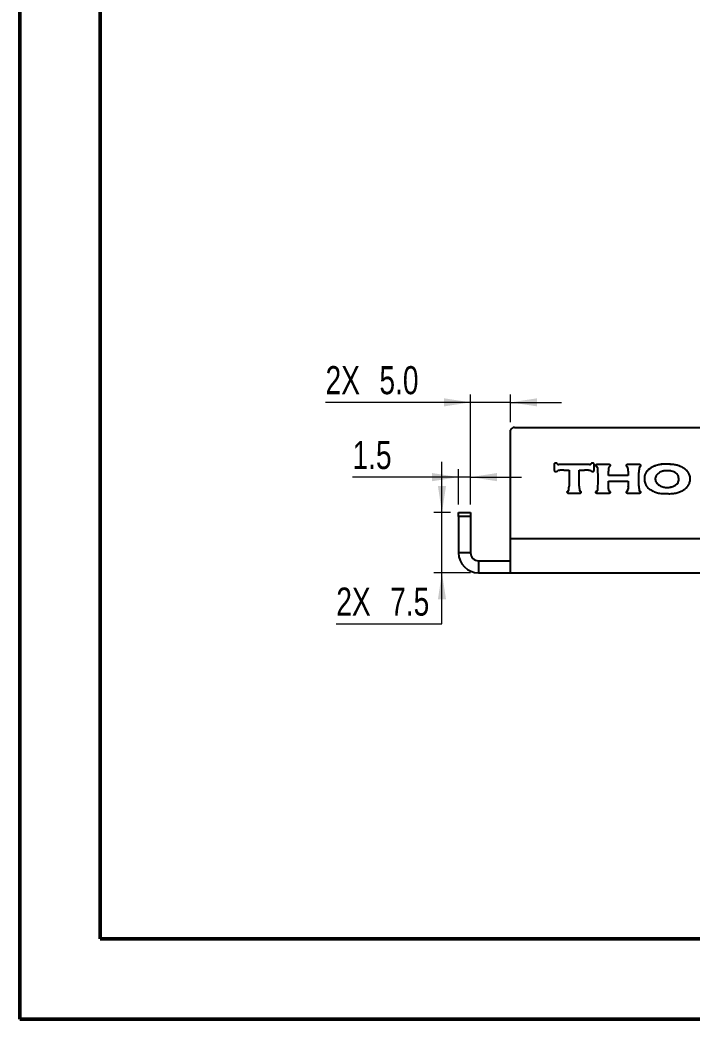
# Model space of a CAD drawing. Header units: millimetres. Extents: x 0 to 420, y 0 to 297.
# Drawn here: x 0.1 to 83.9, y 0.2 to 124.8 of the extents above; entities that cross this region are included whole.
import ezdxf

# ---------------------------------------------------------------- set-up
doc = ezdxf.new("R2010")
doc.units = ezdxf.units.MM
doc.styles.add('SLDTEXTSTYLE1', font='TXT', dxfattribs={"width": 0.75})
doc.dimstyles.new('SLDDIMSTYLE2', dxfattribs={"dimtxt": 3.5, "dimasz": 3.302, "dimexe": 0, "dimexo": 0.0625, "dimgap": 0.875, "dimtad": 1, "dimdec": 1, "dimrnd": 1e-09, "dimzin": 4, "dimdsep": 46, "dimtxsty": 'SLDTEXTSTYLE1', "dimsah": 1, "dimcen": 0.09, "dimadec": 0, "dimazin": 1, "dimtfac": 1, "dimtdec": 1, "dimtmove": 0, "dimatfit": 0, "dimfxl": 1, "dimfrac": 2, "dimtolj": 1, "dimtzin": 12, "dimarcsym": 0})
doc.dimstyles.new('SLDDIMSTYLE4', dxfattribs={"dimtxt": 3.5, "dimasz": 3.302, "dimexe": 0, "dimexo": 0.0625, "dimgap": 0.875, "dimtad": 0, "dimtih": 1, "dimtoh": 1, "dimdec": 1, "dimrnd": 1e-09, "dimzin": 12, "dimdsep": 46, "dimtxsty": 'SLDTEXTSTYLE1', "dimsah": 1, "dimcen": 0.09, "dimadec": 0, "dimazin": 3, "dimtfac": 1, "dimtdec": 1, "dimtofl": 0, "dimtmove": 0, "dimatfit": 3, "dimfxl": 1, "dimfrac": 2, "dimtolj": 1, "dimtzin": 12, "dimarcsym": 0})
doc.dimstyles.new('SLDDIMSTYLE5', dxfattribs={"dimtxt": 3.5, "dimasz": 3.302, "dimexe": 0, "dimexo": 0.0625, "dimgap": 0.875, "dimtad": 1, "dimdec": 1, "dimrnd": 1e-09, "dimzin": 12, "dimdsep": 46, "dimtxsty": 'SLDTEXTSTYLE1', "dimsah": 1, "dimcen": 0.09, "dimadec": 0, "dimazin": 3, "dimtfac": 1, "dimtdec": 1, "dimtmove": 0, "dimatfit": 0, "dimfxl": 1, "dimfrac": 2, "dimtolj": 1, "dimtzin": 12, "dimarcsym": 0})

# ---------------------------------------------------------------- blocks, each defined once
blk = doc.blocks.new('_D_6')
at = {"color": 7, "linetype": 'Continuous', "lineweight": 18}
for p, q in [((52.72, 63.35), (52.72, 69.7)), ((53.79, 63.35), (51.72, 63.35)), ((52.72, 55.85), (52.72, 63.35)), ((56.29, 55.85), (51.72, 55.85)), ((52.72, 49.5), (52.72, 55.85)), ((39.54, 49.5), (52.72, 49.5))]:
    blk.add_line(p, q, dxfattribs=at)
for points in [[(52.72, 63.35), (53.23, 66.66), (52.22, 66.66)], [(52.72, 55.85), (52.22, 52.55), (53.23, 52.55)]]:
    blk.add_solid(points, dxfattribs=at)
at = {"color": 7, "linetype": 'Continuous', "lineweight": 18, "char_height": 3.5, "attachment_point": 1, "style": 'SLDTEXTSTYLE1'}
for s, insert in [('2X', (39.54, 54.01)), ('7.5', (46.26, 54.01))]:
    blk.add_mtext(s, dxfattribs=dict(at, insert=insert))
blk = doc.blocks.new('_D_7')
at = {"color": 7, "linetype": 'Continuous', "lineweight": 18}
for p, q in [((54.79, 64.35), (54.79, 68.78)), ((56.29, 64.35), (56.29, 68.78)), ((54.79, 67.78), (41.56, 67.78)), ((56.29, 67.78), (54.79, 67.78)), ((56.29, 67.78), (62.64, 67.78))]:
    blk.add_line(p, q, dxfattribs=at)
for points in [[(54.79, 67.78), (51.49, 68.29), (51.49, 67.27)], [(56.29, 67.78), (59.59, 67.27), (59.59, 68.29)]]:
    blk.add_solid(points, dxfattribs=at)
at = {"color": 7, "linetype": 'Continuous', "lineweight": 18, "insert": (41.56, 72.29), "char_height": 3.5, "attachment_point": 1, "style": 'SLDTEXTSTYLE1'}
blk.add_mtext('1.5', dxfattribs=at)
blk = doc.blocks.new('_D_8')
at = {"color": 7, "linetype": 'Continuous', "lineweight": 18}
for p, q in [((56.29, 64.35), (56.29, 78.1)), ((61.29, 74.62), (61.29, 78.1)), ((56.29, 77.1), (38.2, 77.1)), ((61.29, 77.1), (56.29, 77.1)), ((61.29, 77.1), (67.64, 77.1))]:
    blk.add_line(p, q, dxfattribs=at)
for points in [[(56.29, 77.1), (52.99, 77.61), (52.99, 76.6)], [(61.29, 77.1), (64.59, 76.6), (64.59, 77.61)]]:
    blk.add_solid(points, dxfattribs=at)
at = {"color": 7, "linetype": 'Continuous', "lineweight": 18, "char_height": 3.5, "attachment_point": 1, "style": 'SLDTEXTSTYLE1'}
for s, insert in [('2X', (38.2, 81.62)), ('5.0', (44.92, 81.62))]:
    blk.add_mtext(s, dxfattribs=dict(at, insert=insert))

msp = doc.modelspace()

# ---------------------------------------------------------------- linework, layer by layer
at = {"color": 7, "linetype": 'Continuous', "lineweight": 50}
for p, q in [((0.07884, 0.21478), (0.07884, 297.21478)), ((10.07884, 10.21478), (10.07884, 287.21478)), ((10.07884, 10.21478), (410.07884, 10.21478)), ((0.07884, 0.21478), (420.07884, 0.21478))]:
    msp.add_line(p, q, dxfattribs=at)
at = {"color": 7, "linetype": 'Continuous', "lineweight": 25}
for p, q in [((61.2918, 60.12108), (61.2918, 73.61677)), ((61.7918, 73.97032), (145.7918, 73.97032)), ((66.71712, 69.00163), (66.71712, 69.00161)), ((66.71712, 69.00161), (66.7214, 68.6832)), ((66.72123, 69.32368), (66.72123, 69.33075)), ((66.74304, 69.45172), (66.74304, 69.45879)), ((66.79537, 69.51013), (66.79537, 69.51721)), ((66.88897, 69.53293), (66.88897, 69.54)), ((66.95831, 69.52623), (66.95831, 69.5333)), ((67.02465, 69.50657), (67.02465, 69.51364)), ((67.07812, 69.47751), (67.07812, 69.48459)), ((67.10952, 69.4432), (67.10952, 69.45027)), ((69.22452, 69.34926), (67.30109, 69.35615)), ((67.30109, 69.34908), (67.30109, 69.35615)), ((69.22452, 69.34219), (67.30109, 69.34908)), ((67.91188, 68.64268), (68.57832, 68.64268)), ((68.57832, 68.64268), (68.57832, 67.35465)), ((71.14796, 69.35615), (69.22452, 69.34926)), ((69.22452, 69.34219), (69.22452, 69.34926)), ((71.14796, 69.34908), (69.22452, 69.34219)), ((69.84732, 67.35465), (69.84732, 68.64268)), ((69.84732, 68.64268), (70.51807, 68.64268)), ((71.14796, 69.34908), (71.14796, 69.35615)), ((71.33952, 69.4432), (71.33952, 69.45027)), ((71.37008, 69.47751), (71.37008, 69.48458)), ((71.42096, 69.50657), (71.42096, 69.51364)), ((71.48351, 69.52623), (71.48351, 69.5333)), ((71.54837, 69.53293), (71.54837, 69.54)), ((71.63396, 69.50881), (71.63396, 69.51588)), ((71.68292, 69.44687), (71.68292, 69.45395)), ((71.70383, 68.70911), (71.70852, 69.00161)), ((71.70852, 69.00161), (71.70425, 69.32116)), ((71.70425, 69.31409), (71.70425, 69.32116)), ((71.70847, 68.9984), (71.70425, 69.31409)), ((71.91779, 69.30154), (71.91779, 69.30861)), ((72.02177, 69.33594), (72.02177, 69.34301)), ((72.13854, 68.96321), (72.14795, 67.53564)), ((72.80832, 69.36054), (72.24627, 69.35771)), ((72.24627, 69.35064), (72.24627, 69.35771)), ((72.80832, 69.35347), (72.24627, 69.35064)), ((73.38731, 69.35782), (72.80832, 69.36054)), ((72.80832, 69.35347), (72.80832, 69.36054)), ((73.38731, 69.35075), (72.80832, 69.35347)), ((73.38731, 69.35075), (73.38731, 69.35782)), ((73.48512, 67.98465), (73.48512, 68.51664)), ((73.60324, 69.33575), (73.60324, 69.34282)), ((73.7007, 69.29878), (73.7007, 69.30585)), ((75.72479, 69.30154), (75.72479, 69.30861)), ((75.82876, 69.33594), (75.82876, 69.34301)), ((75.93852, 68.52492), (75.93852, 67.98465)), ((76.61532, 69.36054), (76.05328, 69.35771)), ((76.05328, 69.35064), (76.05328, 69.35771)), ((76.61532, 69.35347), (76.05328, 69.35064)), ((77.19431, 69.35782), (76.61532, 69.36054)), ((76.61532, 69.35347), (76.61532, 69.36054)), ((77.19431, 69.35075), (76.61532, 69.35347)), ((77.19431, 69.35075), (77.19431, 69.35782)), ((77.41024, 69.33575), (77.41024, 69.34282)), ((77.5077, 69.29878), (77.5077, 69.30585)), ((78.30441, 68.52596), (78.30441, 68.53303)), ((78.63675, 68.81331), (78.63675, 68.82038)), ((78.95688, 69.0133), (78.95688, 69.02037)), ((79.28037, 69.16453), (79.28037, 69.1716)), ((79.62838, 69.27536), (79.62838, 69.28243)), ((80.02192, 69.35409), (80.02192, 69.36116)), ((80.45509, 69.38904), (80.45509, 69.39611)), ((81.03646, 69.37929), (81.03646, 69.38636)), ((81.61726, 69.33532), (81.61726, 69.34239)), ((82.05038, 69.26052), (82.05038, 69.26759)), ((82.46226, 69.11757), (82.46226, 69.12464)), ((82.87607, 68.888), (82.87607, 68.89508)), ((83.2334, 68.6105), (83.2334, 68.61757)), ((68.57832, 67.35465), (68.57399, 66.64479)), ((68.57832, 67.34758), (68.57399, 66.63771)), ((68.57832, 67.34758), (68.57832, 67.35465)), ((69.85165, 66.64479), (69.84732, 67.35465)), ((69.84732, 67.34758), (69.84732, 67.35465)), ((69.85165, 66.63771), (69.84732, 67.34758)), ((72.14795, 67.53564), (72.13909, 66.10481)), ((72.14795, 67.52857), (72.13909, 66.09774)), ((72.14795, 67.52857), (72.14795, 67.53564)), ((75.93852, 67.98465), (73.48512, 67.98465)), ((73.48512, 67.97758), (73.48512, 67.98465)), ((75.93852, 67.97758), (73.48512, 67.97758)), ((73.48512, 66.63867), (73.48512, 67.2668)), ((73.48512, 67.2668), (75.93852, 67.2668)), ((75.93852, 67.97758), (75.93852, 67.98465)), ((75.93852, 67.2668), (75.93852, 66.63867)), ((77.29212, 67.52959), (77.29633, 68.37355)), ((77.29613, 66.67475), (77.29212, 67.52959)), ((77.29212, 67.52252), (77.29212, 67.52959)), ((77.29613, 66.66768), (77.29212, 67.52252)), ((77.97937, 67.6085), (77.97937, 67.60143)), ((77.9938, 67.86308), (77.9938, 67.87015)), ((78.09522, 68.2204), (78.09522, 68.22747)), ((79.33453, 67.54522), (79.33453, 67.53815)), ((79.37153, 67.2996), (79.37153, 67.30667)), ((82.23818, 67.27052), (82.23818, 67.27759)), ((82.26514, 67.51673), (82.26514, 67.5238)), ((83.47599, 68.32331), (83.47599, 68.33038)), ((83.64213, 67.94248), (83.64213, 67.94955)), ((83.6918, 67.54665), (83.6918, 67.55372)), ((68.45142, 66.02511), (68.45142, 66.03218)), ((68.52174, 66.08606), (68.52174, 66.09313)), ((68.55513, 66.28862), (68.55513, 66.29569)), ((68.57399, 66.63771), (68.57399, 66.64479)), ((69.85165, 66.63771), (69.85165, 66.64479)), ((69.8705, 66.28862), (69.8705, 66.29569)), ((69.90389, 66.08606), (69.90389, 66.09313)), ((69.97422, 66.02511), (69.97422, 66.03218)), ((72.13909, 66.09774), (72.13909, 66.10481)), ((73.48974, 66.30128), (73.48512, 66.63867)), ((73.48512, 66.6316), (73.48512, 66.63867)), ((73.48974, 66.29421), (73.48512, 66.6316)), ((73.48974, 66.29421), (73.48974, 66.30128)), ((73.50929, 66.12312), (73.50929, 66.13019)), ((73.54687, 66.03298), (73.54687, 66.04005)), ((75.87676, 66.03298), (75.87676, 66.04005)), ((75.91435, 66.12312), (75.91435, 66.13019)), ((75.93852, 66.63867), (75.9339, 66.30128)), ((75.93852, 66.6316), (75.9339, 66.29421)), ((75.9339, 66.29421), (75.9339, 66.30128)), ((75.93852, 66.6316), (75.93852, 66.63867)), ((77.29613, 66.66768), (77.29613, 66.67475)), ((77.31452, 66.27161), (77.31452, 66.27868)), ((77.34676, 66.0477), (77.34676, 66.05477)), ((79.63166, 66.91516), (79.63166, 66.92223)), ((80.03531, 66.65094), (80.03531, 66.65801)), ((80.50165, 66.50833), (80.50165, 66.5154)), ((81.00729, 66.49779), (81.00729, 66.50486)), ((81.52499, 66.61665), (81.52499, 66.62372)), ((81.87498, 66.78601), (81.87498, 66.79308)), ((82.11166, 67.00079), (82.11166, 67.00786)), ((68.334, 65.9233), (68.334, 65.93037)), ((68.36179, 65.96753), (68.36179, 65.9746)), ((68.4029, 66.0035), (68.4029, 66.01057)), ((68.67832, 65.77413), (69.21282, 65.77126)), ((69.21282, 65.77126), (69.74732, 65.77413)), ((70.02274, 66.0035), (70.02274, 66.01057)), ((70.06384, 65.96753), (70.06384, 65.9746)), ((70.09163, 65.9233), (70.09163, 65.93037)), ((71.88718, 65.92986), (71.88718, 65.93693)), ((71.91473, 65.96858), (71.91473, 65.97565)), ((71.95591, 65.99431), (71.95591, 66.00139)), ((72.00462, 66.00348), (72.00462, 66.01055)), ((72.233, 65.774), (72.80832, 65.77126)), ((72.80832, 65.77126), (73.38363, 65.774)), ((73.61202, 66.00348), (73.61202, 66.01055)), ((73.66073, 65.99431), (73.66073, 66.00139)), ((73.70191, 65.96858), (73.70191, 65.97565)), ((73.72945, 65.92986), (73.72945, 65.93693)), ((75.69418, 65.92986), (75.69418, 65.93693)), ((75.72173, 65.96858), (75.72173, 65.97565)), ((75.76291, 65.99431), (75.76291, 66.00139)), ((75.81162, 66.00348), (75.81162, 66.01055)), ((76.04, 65.774), (76.61532, 65.77126)), ((76.61532, 65.77126), (77.19063, 65.774)), ((77.41902, 66.00348), (77.41902, 66.01055)), ((77.46773, 65.99431), (77.46773, 66.00139)), ((77.5089, 65.96858), (77.5089, 65.97565)), ((77.53645, 65.92986), (77.53645, 65.93693)), ((54.7918, 63.35331), (56.2918, 63.35331)), ((54.7918, 62.85331), (54.7918, 63.35331)), ((56.2918, 62.85331), (54.7918, 62.85331)), ((54.7918, 62.85331), (54.7918, 58.35331)), ((56.2918, 63.35331), (56.2918, 62.85331)), ((56.2918, 62.85331), (56.2918, 58.35331)), ((61.2918, 60.12108), (146.2918, 60.12108)), ((61.2918, 55.85331), (61.2918, 60.12108)), ((56.2918, 58.35331), (54.7918, 58.35331)), ((57.2918, 57.35331), (57.2918, 55.85331)), ((57.2918, 57.35331), (61.2918, 57.35331)), ((57.2918, 55.85331), (61.2918, 55.85331)), ((61.2918, 55.85331), (146.2918, 55.85331))]:
    msp.add_line(p, q, dxfattribs=at)
for centre, radius, start, end in [((61.7293, 73.52838), 0.44634, 81.9508135, 168.5779898), ((79.88196, 69.00155), 13.16485, 178.567145, 179.999753), ((79.88183, 68.99448), 13.16471, 178.5671378, 179.9997562), ((67.17922, 69.31862), 0.45815, 162.1851087, 178.4832479), ((67.1792, 69.31155), 0.45813, 162.1847752, 178.4835814), ((67.24096, 68.69773), 0.51975, 181.602247, 196.5289816), ((66.85485, 68.5871), 0.11819, 198.3668682, 237.4457313), ((66.84304, 69.42186), 0.1066, 116.5600636, 159.7289856), ((66.84304, 69.41478), 0.1066, 116.5612294, 159.7287277), ((66.88693, 69.34484), 0.19517, 89.4008418, 117.9762768), ((66.88693, 69.33776), 0.19519, 89.4018335, 117.9752851), ((66.88923, 69.18057), 0.35943, 78.9199052, 90.0418374), ((66.88922, 69.17335), 0.35959, 78.9222591, 90.0394834), ((66.88922, 69.17838), 0.36159, 68.0037221, 78.9842687), ((66.8892, 69.17125), 0.36165, 68.0038211, 78.9826909), ((66.85255, 68.98237), 0.52017, 288.6715919, 296.9289516), ((66.92638, 69.26911), 0.26354, 54.8473471, 68.1064157), ((66.92642, 69.26212), 0.26345, 54.8450333, 68.1087295), ((67.01956, 69.39947), 0.10331, 29.4562236, 55.4775765), ((67.01958, 69.39241), 0.1033, 29.4540866, 55.4797135), ((66.96785, 68.75718), 0.26718, 296.754262, 310.1470493), ((67.28873, 69.57301), 0.21721, 214.4066428, 273.2602249), ((67.28873, 69.56594), 0.21721, 214.4073026, 273.2600139), ((67.27566, 68.38773), 0.2137, 103.6027879, 129.364011), ((67.49666, 67.53925), 1.09047, 96.588618, 104.4042202), ((67.65833, 66.15262), 2.48649, 91.6063676, 96.6232078), ((67.91182, 57.16125), 11.48143, 89.9996941, 91.6130072), ((70.51814, 57.7402), 10.90249, 88.3111693, 90.0003254), ((70.75936, 65.91164), 2.72748, 83.5893859, 88.3173083), ((70.91879, 67.32583), 1.30434, 76.6430472, 83.6131158), ((71.16031, 69.57301), 0.21722, 266.7404933, 325.5926391), ((71.16031, 69.56594), 0.21721, 266.7399861, 325.5926974), ((71.15869, 68.32485), 0.27693, 55.455034, 77.1855369), ((71.55571, 68.89403), 0.41704, 234.8704782, 244.1842089), ((71.43316, 69.39763), 0.10742, 125.960662, 150.6572911), ((71.43317, 69.39055), 0.10743, 125.9623883, 150.6571097), ((71.51837, 69.28407), 0.24938, 112.9913727, 126.484157), ((71.5184, 69.27694), 0.24945, 112.9924457, 126.4815025), ((71.65019, 69.08764), 0.63247, 244.1168416, 251.0120846), ((71.55156, 69.20736), 0.33296, 101.793614, 113.0938858), ((71.55156, 69.20032), 0.33294, 101.7939363, 113.0951164), ((71.5481, 69.22553), 0.31447, 89.9506772, 101.8525669), ((71.5481, 69.21846), 0.31447, 89.9506772, 101.8525669), ((71.55081, 69.38476), 0.15526, 57.6188575, 90.9001792), ((71.5508, 69.37768), 0.15527, 57.6189468, 90.8989347), ((71.57228, 69.4168), 0.11671, 18.5588078, 58.0970717), ((71.57228, 69.40973), 0.11671, 18.558299, 58.0975805), ((71.51382, 68.60813), 0.17554, 317.5924343, 345.3818322), ((71.19131, 69.30687), 0.51314, 1.596259, 16.6561332), ((71.19132, 69.2998), 0.51312, 1.5961606, 16.6563574), ((71.00516, 68.73199), 0.69904, 346.0801448, 358.123948), ((71.95162, 69.24274), 0.07404, 117.1871458, 176.4745458), ((71.99526, 69.24768), 0.11754, 180.1879049, 203.1706736), ((71.95213, 69.23512), 0.07477, 117.3398175, 173.8252736), ((72.04254, 69.26822), 0.1691, 203.2646881, 221.0360475), ((72.06746, 69.28993), 0.20215, 221.0410794, 236.5701603), ((72.0511, 69.08003), 0.26461, 96.3643294, 120.2516549), ((72.05109, 69.07297), 0.26459, 96.3633299, 120.2517292), ((72.04664, 69.25925), 0.16507, 236.7354757, 255.2524366), ((71.97982, 68.94133), 0.16023, 7.8519531, 81.095981), ((72.26636, 67.32908), 2.02872, 90.5672066, 96.9246667), ((72.26636, 67.32211), 2.02862, 90.5672847, 96.9250619), ((73.37081, 67.55884), 1.79905, 82.576939, 89.4744074), ((73.3708, 67.55169), 1.79914, 82.5768596, 89.4739948), ((80.33502, 68.51658), 6.84991, 177.7205215, 179.9994518), ((74.36871, 68.75369), 0.87889, 167.3373667, 177.6959237), ((73.82256, 68.87515), 0.3194, 148.9603633, 167.1187146), ((73.63484, 68.98204), 0.10357, 102.7316371, 146.0804986), ((73.57895, 69.13187), 0.21234, 55.0158754, 83.4329804), ((73.57896, 69.12482), 0.21232, 55.0144846, 83.4343711), ((73.5727, 69.23312), 0.15512, 284.68315, 304.4953585), ((73.54438, 69.27277), 0.20384, 304.7435793, 320.4884147), ((73.65454, 69.23511), 0.08446, 2.6524452, 56.8741144), ((73.65406, 69.22759), 0.08511, 4.9435097, 56.7694422), ((73.56448, 69.25607), 0.1777, 320.5198054, 338.1706269), ((73.60549, 69.23937), 0.13343, 338.2766937, 359.8478041), ((75.75862, 69.24274), 0.07404, 117.1871458, 176.4745458), ((75.80223, 69.24768), 0.11751, 180.1849612, 203.1736172), ((75.75913, 69.23512), 0.07477, 117.3398175, 173.8252736), ((75.84957, 69.26823), 0.16912, 203.2645814, 221.0326947), ((75.87454, 69.29002), 0.20226, 221.0456365, 236.5656033), ((75.85809, 69.08006), 0.26458, 96.3635993, 120.2529971), ((75.85808, 69.073), 0.26457, 96.3625999, 120.2530714), ((75.85365, 69.25927), 0.16509, 236.7367007, 255.2512116), ((75.78893, 68.99894), 0.10321, 33.6342558, 77.303021), ((76.07336, 67.32899), 2.02881, 90.5672893, 96.924522), ((76.07336, 67.32202), 2.02871, 90.5673675, 96.9249171), ((75.5952, 68.89003), 0.32526, 12.6949173, 30.703125), ((75.03232, 68.76661), 0.90151, 2.253303, 12.4850521), ((68.80808, 68.52485), 7.13044, 0.0005425, 2.2280313), ((77.17781, 67.55887), 1.79903, 82.5768934, 89.474453), ((77.1778, 67.55171), 1.79912, 82.576814, 89.4740405), ((82.99924, 68.31644), 5.70319, 175.328042, 179.4263051), ((79.55472, 68.59761), 2.24722, 169.1918755, 175.3197493), ((77.43549, 68.99253), 0.09202, 100.3148857, 163.2785458), ((77.38595, 69.13187), 0.21234, 55.0158754, 83.4329804), ((77.38596, 69.12482), 0.21232, 55.0144846, 83.4343711), ((77.37969, 69.23312), 0.15512, 284.6844248, 304.4957479), ((77.35136, 69.2728), 0.20388, 304.7435753, 320.4858306), ((77.46154, 69.23511), 0.08447, 2.6547697, 56.8741968), ((77.46106, 69.22758), 0.08511, 4.9459618, 56.7694533), ((77.37143, 69.2561), 0.17776, 320.5226996, 338.1677328), ((77.41246, 69.23938), 0.13346, 338.2794632, 359.8450346), ((79.16087, 67.72227), 1.17934, 136.5703979, 154.6357638), ((79.16086, 67.71521), 1.17933, 136.5702906, 154.635871), ((79.86133, 67.06826), 2.13764, 124.9500924, 136.7467762), ((79.86129, 67.06124), 2.13758, 124.9499196, 136.7469489), ((80.64237, 65.96607), 3.4885, 118.891777, 125.0942942), ((80.64221, 65.95928), 3.48818, 118.8916087, 125.0947022), ((80.25428, 66.66669), 2.68758, 111.2461829, 118.8645545), ((80.25435, 66.65947), 2.68774, 111.2464168, 118.8643205), ((80.33563, 66.45991), 2.90978, 104.067069, 111.2635553), ((80.33558, 66.45296), 2.90965, 104.0667726, 111.2635732), ((80.63448, 65.27637), 4.13046, 98.5285146, 104.0978691), ((80.63451, 65.26917), 4.13059, 98.5287309, 104.0979136), ((80.49396, 66.21298), 3.18338, 90.6996348, 98.5273649), ((80.49397, 66.20573), 3.18355, 90.6998533, 98.5271464), ((80.61256, 67.02642), 1.53421, 97.4018366, 111.8474877), ((80.8352, 65.38323), 3.19241, 89.1524444, 97.5652219), ((80.57938, 59.47446), 9.92243, 87.3597354, 90.7177481), ((80.57934, 59.46474), 9.92508, 87.3601839, 90.7172996), ((80.8393, 65.52815), 3.04745, 80.6211943, 89.1891175), ((80.58242, 59.53014), 9.86667, 83.9796041, 87.3624448), ((80.58227, 59.52118), 9.86857, 83.9799288, 87.3621201), ((81.16513, 67.4639), 1.08449, 62.6108132, 80.9393802), ((81.27262, 66.05573), 3.30469, 76.387691, 84.0137732), ((81.27263, 66.04877), 3.30457, 76.3874399, 84.013785), ((81.53076, 67.10544), 2.22371, 65.2350786, 76.486728), ((81.53081, 67.0985), 2.22357, 65.2347262, 76.4870804), ((81.1029, 66.18662), 3.23726, 56.7880943, 65.1709748), ((81.10301, 66.17975), 3.23703, 56.7877938, 65.1712752), ((81.34544, 66.55534), 2.79592, 47.5260325, 56.8077672), ((81.34542, 66.54824), 2.79595, 47.5261881, 56.8077978), ((82.26439, 67.55299), 1.43956, 32.6854417, 47.6906865), ((82.26437, 67.5459), 1.43958, 32.6854694, 47.6904756), ((66.87347, 68.61453), 0.15133, 237.0886414, 270.9407125), ((66.87621, 68.82092), 0.3577, 269.9605956, 281.0058941), ((66.83466, 69.03443), 0.57522, 281.007559, 288.6992754), ((71.65054, 69.08818), 0.6331, 250.9983741, 257.6835012), ((71.57531, 68.74457), 0.28135, 257.7244266, 270.0533469), ((71.57901, 68.55448), 0.09132, 267.8424443, 314.8627408), ((80.36137, 67.60127), 2.38199, 173.6897454, 179.9960701), ((80.35858, 67.60852), 2.37921, 173.6868967, 184.4409276), ((79.79475, 67.56829), 1.81395, 184.5528257, 200.9081521), ((79.129, 67.74102), 1.14251, 154.8005056, 173.5106146), ((79.12899, 67.73395), 1.1425, 154.8003916, 173.5106502), ((80.12905, 67.53924), 0.79452, 180.0788631, 197.5548987), ((80.12236, 67.54508), 0.78777, 164.8978373, 197.615994), ((80.2832, 67.48849), 0.95788, 135.4489247, 164.1365624), ((80.19308, 67.58236), 0.86657, 198.5502261, 229.6196122), ((80.19308, 67.57529), 0.86658, 198.5504082, 229.619559), ((80.49962, 67.27341), 1.26301, 111.2619537, 135.3835345), ((80.67503, 66.5447), 2.12615, 53.6411036, 62.279318), ((81.45275, 67.59386), 0.82019, 36.6496714, 53.9436403), ((81.58452, 67.69253), 0.65557, 16.448044, 36.6048849), ((81.55084, 67.43546), 0.70524, 322.6766165, 347.0648163), ((81.55086, 67.42838), 0.70522, 322.6762534, 347.0651794), ((80.93102, 67.50729), 1.3348, 4.4185848, 16.1316063), ((81.12639, 67.52381), 1.13873, 347.5125074, 4.3469129), ((81.12193, 67.51734), 1.14321, 347.5317121, 359.9692935), ((82.37076, 67.62155), 1.313, 14.4660994, 32.6739392), ((82.37078, 67.61448), 1.31299, 14.4659915, 32.6740472), ((82.07187, 67.55628), 1.61998, 343.2714353, 358.6754712), ((82.08218, 67.55289), 1.60959, 358.7877839, 14.2665645), ((82.08219, 67.54582), 1.60959, 358.7877981, 14.2665783), ((68.49343, 65.87258), 0.16503, 104.7463266, 123.2675965), ((68.49343, 65.8655), 0.16504, 104.746047, 123.2660407), ((68.43439, 66.12288), 0.09228, 280.6364074, 341.1947279), ((68.43438, 66.11581), 0.09228, 280.6368569, 341.1942784), ((67.0379, 66.44173), 1.52424, 346.7792154, 354.5019361), ((67.03784, 66.43467), 1.5243, 346.7793654, 354.5017862), ((64.38684, 66.69595), 4.18746, 354.5149285, 359.2998553), ((64.38681, 66.68888), 4.18749, 354.5149485, 359.2998353), ((74.03807, 66.69587), 4.18674, 180.6991257, 185.4848712), ((74.03811, 66.6888), 4.18677, 180.6991456, 185.4848513), ((71.38872, 66.44192), 1.52524, 185.5016126, 193.2192876), ((71.38877, 66.43486), 1.5253, 185.5017626, 193.2191376), ((69.99125, 66.12288), 0.09228, 198.8052721, 259.3635926), ((69.99125, 66.11581), 0.09228, 198.8057216, 259.3631431), ((69.93219, 65.87254), 0.16508, 56.7348547, 75.2512223), ((69.93219, 65.86546), 0.16509, 56.7364107, 75.2515016), ((72.02123, 66.1299), 0.1205, 262.0770165, 347.979644), ((72.02123, 66.12283), 0.1205, 262.0762753, 347.9798531), ((74.49133, 66.32907), 1.00198, 181.5890984, 191.4484644), ((74.49132, 66.322), 1.00197, 181.5891425, 191.4484907), ((73.76335, 66.18322), 0.25954, 191.7889523, 213.4775089), ((73.76334, 66.17614), 0.25953, 191.7884008, 213.4780604), ((73.60781, 66.08794), 0.0775, 218.1599363, 273.1103612), ((73.60781, 66.08086), 0.0775, 218.1581926, 273.112105), ((75.81582, 66.08794), 0.0775, 266.8896388, 321.8400637), ((75.81582, 66.08086), 0.0775, 266.887895, 321.8418074), ((75.66028, 66.18322), 0.25954, 326.5224911, 348.2110477), ((75.66029, 66.17614), 0.25953, 326.5219396, 348.2115992), ((74.93231, 66.32907), 1.00198, 348.5515356, 358.4109016), ((74.93231, 66.322), 1.00197, 348.5515093, 358.4108575), ((82.6566, 66.72515), 5.36071, 180.5387018, 184.7774954), ((82.6566, 66.71808), 5.36071, 180.5387161, 184.7774936), ((79.21194, 66.43766), 1.90407, 184.7894897, 191.6006806), ((79.21195, 66.43059), 1.90409, 184.7894661, 191.600637), ((77.41163, 66.07962), 0.06946, 200.9613537, 276.1058202), ((77.41163, 66.07255), 0.06946, 200.9605273, 276.1077211), ((79.30943, 67.39169), 1.29759, 201.2713983, 222.6259201), ((79.64407, 67.69829), 1.75145, 222.5921043, 240.0407549), ((80.60476, 69.32859), 3.64371, 239.7550348, 250.0379069), ((80.78549, 68.24446), 1.75488, 228.8907142, 244.691989), ((80.78547, 68.23736), 1.75484, 228.8905396, 244.6921637), ((80.75605, 68.18108), 1.68499, 244.6757518, 261.3164519), ((80.75602, 68.17391), 1.68489, 244.6752435, 261.3169602), ((80.79336, 68.37629), 1.88361, 261.0908691, 276.5212905), ((80.79337, 68.36924), 1.88364, 261.0908803, 276.5210684), ((80.74771, 68.82244), 2.33207, 276.3907461, 289.4692778), ((80.7477, 68.81541), 2.33211, 276.3909546, 289.4692651), ((80.94541, 68.26771), 1.74317, 289.4199451, 302.2265579), ((80.94546, 68.26053), 1.74305, 289.4195079, 302.2269951), ((81.40563, 67.5481), 0.88901, 301.8671159, 322.577701), ((81.40566, 67.54099), 0.88896, 301.8665199, 322.578297), ((81.46658, 68.40619), 2.63229, 292.6919286, 302.1904023), ((81.73192, 67.98736), 2.13648, 302.1521408, 313.0353055), ((81.95111, 67.75309), 1.81567, 313.0246322, 325.1170823), ((82.35133, 67.47724), 1.3296, 325.0049967, 343.0669901), ((68.44196, 65.88413), 0.11744, 156.8144174, 179.8180782), ((68.39896, 65.88879), 0.07456, 183.2928193, 241.2984037), ((68.44229, 65.87696), 0.11779, 156.8308668, 177.7609172), ((68.48921, 65.86368), 0.16893, 138.9591632, 156.7470203), ((68.4892, 65.85661), 0.16892, 138.9584458, 156.7477377), ((68.51433, 65.84178), 0.20226, 123.4334235, 138.9538665), ((68.51433, 65.83472), 0.20225, 123.4336719, 138.9550884), ((68.49131, 66.03275), 0.24547, 238.5273939, 263.3737631), ((68.69797, 67.6362), 1.86217, 262.7506264, 269.395469), ((69.72767, 67.6362), 1.86217, 270.604531, 277.2493736), ((69.93433, 66.03273), 0.24545, 276.6261675, 301.4739947), ((69.91123, 65.8417), 0.20237, 41.0504458, 56.5622642), ((69.91123, 65.83464), 0.20236, 41.0492234, 56.5620163), ((70.02668, 65.88879), 0.07457, 298.6991254, 356.704661), ((69.93642, 65.86368), 0.16893, 23.2529797, 41.0408368), ((69.93643, 65.85661), 0.16892, 23.2522623, 41.0415542), ((69.98368, 65.88413), 0.11744, 0.1819218, 23.1855826), ((69.98334, 65.87696), 0.11779, 2.2390828, 23.1691332), ((71.99618, 65.89053), 0.11846, 156.9389792, 179.8180259), ((71.95951, 65.89496), 0.08189, 182.8349873, 238.2152575), ((71.99651, 65.88336), 0.11881, 156.9558745, 177.8256701), ((71.99239, 65.89125), 0.1147, 132.6172455, 156.5274934), ((71.99241, 65.88417), 0.11472, 132.6194307, 156.5253082), ((72.0042, 65.87828), 0.13224, 111.4201548, 132.5794291), ((72.00419, 65.87122), 0.13222, 111.4183409, 132.5793791), ((72.04046, 66.00984), 0.22234, 236.0761827, 263.4740484), ((72.00396, 65.87998), 0.13057, 89.7128478, 111.5962982), ((72.00396, 65.87292), 0.13056, 89.7131766, 111.5980854), ((72.25023, 67.62105), 1.84713, 262.6895024, 269.4656626), ((73.3664, 67.62103), 1.8471, 270.5342928, 277.3105422), ((73.57617, 66.00984), 0.22234, 276.5255245, 303.9235438), ((73.61267, 65.88), 0.13056, 68.4026375, 90.2874202), ((73.61267, 65.87293), 0.13055, 68.4008499, 90.2870918), ((73.61244, 65.87829), 0.13223, 47.419826, 68.5805901), ((73.61245, 65.87123), 0.13221, 47.4198739, 68.5824061), ((73.65712, 65.89496), 0.0819, 301.7881863, 357.1639847), ((73.62421, 65.89122), 0.11475, 23.4792092, 47.379712), ((73.62419, 65.88413), 0.11477, 23.4813938, 47.3775274), ((73.62043, 65.89053), 0.11848, 0.1819374, 23.0566082), ((73.62012, 65.88336), 0.11882, 2.172356, 23.0412595), ((75.80316, 65.89054), 0.11844, 156.9395346, 179.8219197), ((75.76652, 65.89496), 0.0819, 182.8360153, 238.2118137), ((75.80347, 65.88337), 0.11877, 156.9547526, 177.8316319), ((75.79943, 65.89122), 0.11475, 132.620288, 156.5207908), ((75.79944, 65.88413), 0.11477, 132.6224726, 156.5186062), ((75.8112, 65.87829), 0.13223, 111.4194099, 132.580174), ((75.81119, 65.87123), 0.13221, 111.4175939, 132.5801261), ((75.84746, 66.00984), 0.22234, 236.0764562, 263.4744755), ((75.81096, 65.88), 0.13056, 89.7125798, 111.5973625), ((75.81096, 65.87293), 0.13055, 89.7129082, 111.5991501), ((76.05723, 67.62101), 1.84709, 262.6894305, 269.4656677), ((77.1734, 67.62107), 1.84715, 270.5343777, 277.3104573), ((77.38317, 66.00985), 0.22235, 276.5259969, 303.9230714), ((77.41967, 65.88), 0.13055, 68.4022655, 90.286996), ((77.41967, 65.87294), 0.13054, 68.4004779, 90.2866675), ((77.41945, 65.87831), 0.13221, 47.4182695, 68.5821466), ((77.41944, 65.87123), 0.13222, 47.4200998, 68.5821802), ((77.46411, 65.89496), 0.0819, 301.7900251, 357.1621459), ((77.4312, 65.8912), 0.11476, 23.4825537, 47.3800275), ((77.43118, 65.88412), 0.11478, 23.484739, 47.3778422), ((77.42739, 65.89052), 0.11852, 0.1858748, 23.0526709), ((77.42705, 65.88335), 0.11888, 2.177855, 23.0357605), ((80.39234, 68.72685), 3.00561, 249.9277101, 255.1945855), ((80.14875, 67.80698), 2.05403, 255.2069811, 262.253243), ((80.36268, 69.36695), 3.62861, 262.2264012, 267.1542027), ((81.23499, 86.85296), 21.13636, 267.1458381, 268.4848545), ((81.25217, 87.50334), 21.78696, 268.4848995, 269.7824711), ((81.185, 69.76949), 4.05299, 269.7802975, 274.2880562), ((81.30545, 68.17137), 2.45034, 274.2735304, 280.4488839), ((81.05975, 69.50129), 3.80276, 280.4553495, 284.8822539), ((81.16339, 69.12381), 3.41132, 284.8283558, 292.7403243), ((57.2918, 58.35331), 2.5, 180, 270), ((57.2918, 58.35331), 1, 180, 270)]:
    msp.add_arc(centre, radius, start, end, dxfattribs=at)

# ---------------------------------------------------------------- dimensions: what is measured, and where the dimension line sits
at = {"color": 7, "linetype": 'Continuous', "lineweight": 18}
dim = msp.add_linear_dim(base=(56.2918, 77.10445), p1=(61.2918, 73.61677), p2=(56.2918, 63.35331), text='2X <>', dimstyle='SLDDIMSTYLE2', dxfattribs=at)
dim.commit()
dim.dimension.update_dxf_attribs({"geometry": '_D_8', "text_midpoint": (44.7918, 77.10445), "dimtype": 160})
dim = msp.add_linear_dim(base=(54.7918, 67.78015), p1=(56.2918, 63.35331), p2=(54.7918, 63.35331), dimstyle='SLDDIMSTYLE5', dxfattribs=at)
dim.commit()
dim.dimension.update_dxf_attribs({"geometry": '_D_7', "text_midpoint": (44.7918, 67.78015), "dimtype": 160})
dim = msp.add_linear_dim(base=(52.72354, 63.35331), p1=(57.2918, 55.85331), p2=(54.7918, 63.35331), angle=90, text='2X <>', dimstyle='SLDDIMSTYLE4', dxfattribs=at)
dim.commit()
dim.dimension.update_dxf_attribs({"geometry": '_D_6', "text_midpoint": (52.72354, 52.27462), "dimtype": 160})

doc.saveas('drawing.dxf')
